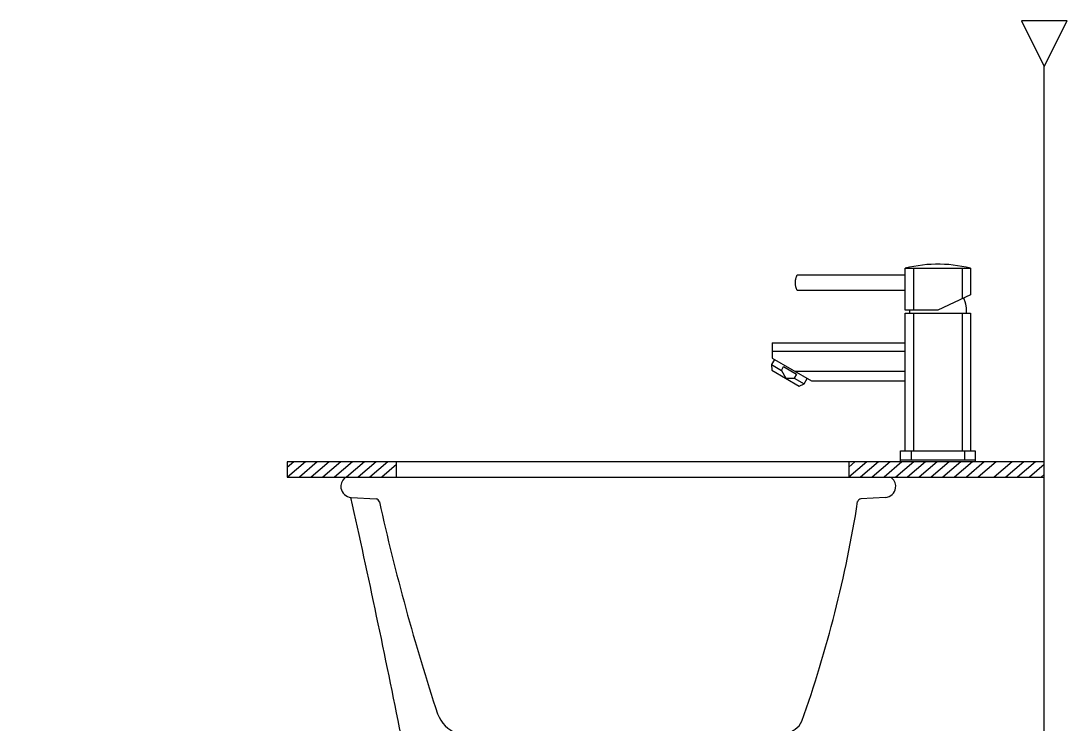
# Model space of a CAD drawing. Header units: millimetres. Extents: x 9401 to 11826, y -521 to 2909.
# Drawn here: x 10727 to 11415, y 799 to 1261 of the extents above; entities that cross this region are included whole.
import ezdxf
from ezdxf.lldxf.tags import DXFTag

# ---------------------------------------------------------------- set-up
doc = ezdxf.new("R2010")
doc.units = ezdxf.units.MM
doc.header["$LTSCALE"] = 0.2
for name, color, linetype in [('001', 7, 'Continuous'), ('002', 7, 'Continuous'), ('BU', 7, 'Continuous')]:
    doc.layers.add(name, color=color, linetype=linetype)
doc.layers.add('LINE', color=7, linetype='Continuous', lineweight=25)
tags = doc.linetypes.add('Amconstr', pattern=[9999, 9999, 0]).pattern_tags.tags
tags[6:7] = [DXFTag(74, 4), DXFTag(75, 0), DXFTag(340, '0'), DXFTag(46, 1.0), DXFTag(50, 0.0), DXFTag(44, 0.0), DXFTag(45, 0.0)]
tags[4:5] = [DXFTag(74, 4), DXFTag(75, 0), DXFTag(340, '0'), DXFTag(46, 1.0), DXFTag(50, 0.0), DXFTag(44, 0.0), DXFTag(45, 0.0)]

msp = doc.modelspace()

# ---------------------------------------------------------------- linework, layer by layer
at = {"color": 7, "linetype": 'Continuous'}
for centre, start, end in [((10942.35, 956.86), 106.71786, 129.14878), ((11296.89, 956.86), 50.85122, 73.28214)]:
    msp.add_arc(centre, 4.36, start, end, dxfattribs=at)
at = {"color": 0, "linetype": 'Continuous'}
for centre, radius, start, end in [((10944.73, 955.15), 7.67, 190.77249, 263.78393), ((11294.51, 955.15), 7.67, 276.21607, 349.22751), ((10959.12, 943.2), 3.76, 25.18981, 69.39379), ((11279.54, 944.2), 2.56, 99.13948, 166.27691)]:
    msp.add_arc(centre, radius, start, end, dxfattribs=at)
at = {"layer": '001', "color": 7}
msp.add_lwpolyline([(10726.78, 201.44), (11399.78, 201.44), (11399.78, 1231.04)], dxfattribs=at)
at = {"layer": '002', "color": 7}
for p, q in [((10906.22, 971.03), (10901.78, 967.27)), ((10901.78, 971.03), (10901.78, 961.03)), ((11399.78, 971.03), (10901.78, 971.03)), ((11399.78, 961.24), (11399.78, 971.24)), ((10901.78, 961.03), (11399.78, 961.03))]:
    msp.add_line(p, q, dxfattribs=at)
for points in [[(11414.78, 1261.04), (11384.78, 1261.04), (11399.78, 1231.04), (11414.78, 1261.04)], [(10913.96, 971.03), (10902.15, 961.03)], [(10921.7, 971.03), (10909.89, 961.03)], [(10929.43, 971.03), (10917.63, 961.03)], [(10937.17, 971.03), (10925.36, 961.03)], [(10944.91, 971.03), (10933.1, 961.03)], [(10952.64, 971.03), (10940.84, 961.03)], [(10960.38, 971.03), (10948.57, 961.03)], [(10968.12, 971.03), (10956.31, 961.03)], [(11275.26, 971.03), (11271.19, 967.58)], [(11282.99, 971.03), (11271.19, 961.03)], [(11271.19, 971.03), (11271.19, 961.03)], [(11290.73, 971.03), (11278.92, 961.03)], [(11298.47, 971.03), (11286.66, 961.03)], [(11306.2, 971.03), (11294.4, 961.03)], [(11313.94, 971.03), (11302.13, 961.03)], [(11321.68, 971.03), (11309.87, 961.03)], [(11329.41, 971.03), (11317.61, 961.03)], [(11337.15, 971.03), (11325.34, 961.03)], [(11344.89, 971.03), (11333.08, 961.03)], [(11352.62, 971.03), (11340.82, 961.03)], [(11360.36, 971.03), (11348.55, 961.03)], [(11368.1, 971.03), (11356.29, 961.03)], [(11378.57, 971.03), (11366.76, 961.03)], [(11386.31, 971.03), (11374.5, 961.03)], [(11394.04, 971.03), (11382.24, 961.03)], [(10973.85, 969.33), (10964.05, 961.03)], [(11399.78, 969.34), (11389.97, 961.03)], [(11399.78, 962.79), (11397.71, 961.03)]]:
    msp.add_lwpolyline(points, dxfattribs=at)
at = {"layer": 'BU', "color": 7}
for points in [[(11351.28, 1098.32), (11348.47, 1098.99), (11345.63, 1099.57), (11342.77, 1100.05), (11339.9, 1100.44), (11337.02, 1100.73), (11334.13, 1100.92), (11331.23, 1101.02), (11328.34, 1101.02), (11325.44, 1100.92), (11322.55, 1100.73), (11319.67, 1100.44), (11316.8, 1100.05), (11313.94, 1099.57), (11311.1, 1098.99), (11308.28, 1098.32)], [(11308.28, 1070.73), (11308.28, 1098.32)], [(11308.28, 1098.32), (11351.28, 1098.32)], [(11313.78, 1098.32), (11313.78, 1070.73)], [(11345.78, 1098.32), (11345.78, 1078.29)], [(11351.28, 1098.32), (11351.28, 1080.94)], [(11237.24, 1093.84), (11237.09, 1093.57), (11236.94, 1093.29), (11236.8, 1093), (11236.68, 1092.7), (11236.56, 1092.4), (11236.45, 1092.1), (11236.35, 1091.79), (11236.26, 1091.47), (11236.17, 1091.15), (11236.1, 1090.83), (11236.04, 1090.5), (11235.99, 1090.17), (11235.96, 1089.84), (11235.93, 1089.51), (11235.91, 1089.18), (11235.91, 1088.84), (11235.91, 1088.51), (11235.93, 1088.17), (11235.96, 1087.84), (11235.99, 1087.51), (11236.04, 1087.18), (11236.1, 1086.85), (11236.17, 1086.53), (11236.26, 1086.21), (11236.35, 1085.9), (11236.45, 1085.58), (11236.56, 1085.28), (11236.68, 1084.98), (11236.8, 1084.69), (11236.94, 1084.4), (11237.09, 1084.12), (11237.24, 1083.84)], [(11308.28, 1093.84), (11237.24, 1093.84)], [(11237.24, 1083.84), (11308.28, 1083.84)], [(11351.28, 1080.94), (11329.78, 1070.73)], [(11348.57, 1068.78), (11348.6, 1069.1), (11348.62, 1069.42), (11348.64, 1069.73), (11348.66, 1070.05), (11348.66, 1070.37), (11348.67, 1070.69), (11348.66, 1071.01), (11348.65, 1071.33), (11348.64, 1071.65), (11348.62, 1071.98), (11348.59, 1072.3), (11348.56, 1072.62), (11348.52, 1072.94), (11348.48, 1073.26), (11348.42, 1073.58), (11348.37, 1073.9), (11348.31, 1074.21), (11348.24, 1074.53), (11348.17, 1074.84), (11348.09, 1075.16), (11348, 1075.47), (11347.91, 1075.78), (11347.82, 1076.08), (11347.72, 1076.39), (11347.61, 1076.69), (11347.5, 1076.99), (11347.38, 1077.29), (11347.26, 1077.59), (11347.14, 1077.88), (11347, 1078.17), (11346.87, 1078.46), (11346.73, 1078.74)], [(11329.78, 1070.73), (11308.28, 1070.73)], [(11308.28, 978.34), (11308.28, 1068.78)], [(11308.28, 1068.78), (11351.28, 1068.78)], [(11311.23, 1070.73), (11311.23, 1068.78)], [(11313.78, 1068.78), (11313.78, 978.34)], [(11345.78, 1068.78), (11345.78, 978.34)], [(11351.28, 1068.78), (11351.28, 978.34)], [(11220.92, 1049.33), (11220.92, 1042.61)], [(11220.92, 1049.33), (11308.28, 1049.33)], [(11220.92, 1043.9), (11308.28, 1043.9)], [(11220.92, 1042.61), (11220.92, 1039.3)], [(11220.92, 1039.3), (11246.68, 1024.21)], [(11222.46, 1038.41), (11220.46, 1034.94)], [(11220.46, 1034.94), (11226.95, 1031.18)], [(11220.46, 1034.94), (11220.69, 1031.34)], [(11226.95, 1031.18), (11228.39, 1033.67)], [(11228.39, 1033.67), (11236.86, 1028.75)], [(11220.69, 1031.34), (11238.62, 1020.8)], [(11226.95, 1031.18), (11229.78, 1026.07)], [(11229.78, 1026.07), (11235.37, 1026.15)], [(11236.86, 1028.75), (11235.36, 1026.16)], [(11235.36, 1026.16), (11241.85, 1022.39)], [(11308.23, 1030.34), (11236.22, 1030.34)], [(11241.85, 1022.39), (11243.85, 1025.85)], [(11238.62, 1020.8), (11241.85, 1022.39)], [(11246.68, 1024.21), (11308.28, 1024.21)], [(11305.28, 971.03), (11305.28, 978.34)], [(11312.28, 978.34), (11312.28, 972.44)], [(11347.28, 978.34), (11347.28, 972.44)], [(11354.28, 978.34), (11354.28, 971.03)], [(11305.28, 972.44), (11354.28, 972.44)], [(11359.29, 971.03), (11310.29, 971.03)]]:
    msp.add_lwpolyline(points, dxfattribs=at)
at = {"layer": 'LINE', "linetype": 'Amconstr'}
for p, q in [((11305.28, 978.34), (11354.28, 978.34)), ((10973.85, 961.03), (10973.85, 971.03)), ((10943.9, 947.53), (10960.44, 946.72)), ((11295.34, 947.53), (11279.13, 946.72))]:
    msp.add_line(p, q, dxfattribs=at)
at = {"layer": 'LINE', "color": 7, "linetype": 'Amconstr'}
for centre, start, end in [((10944.4, 954.77), 131.32097, 188.27808), ((11294.83, 954.77), 351.72192, 48.67903)]:
    msp.add_arc(centre, 7.28, start, end, dxfattribs=at)
at = {"layer": 'LINE', "color": 0, "linetype": 'Amconstr'}
for centre, radius, start, end in [((3833.5, -632.74), 7283.81, 11.272862, 12.530429), ((12380.57, 1258.5), 1452.34, 192.47382, 198.18716), ((10474.32, 1071.73), 812.7, 340.49354, 351.01564), ((11022.26, 813.75), 23.12, 201.74044, 248.11612), ((11227.64, 806.47), 14.14, 278.80417, 334.36041)]:
    msp.add_arc(centre, radius, start, end, dxfattribs=at)

doc.saveas('drawing.dxf')
